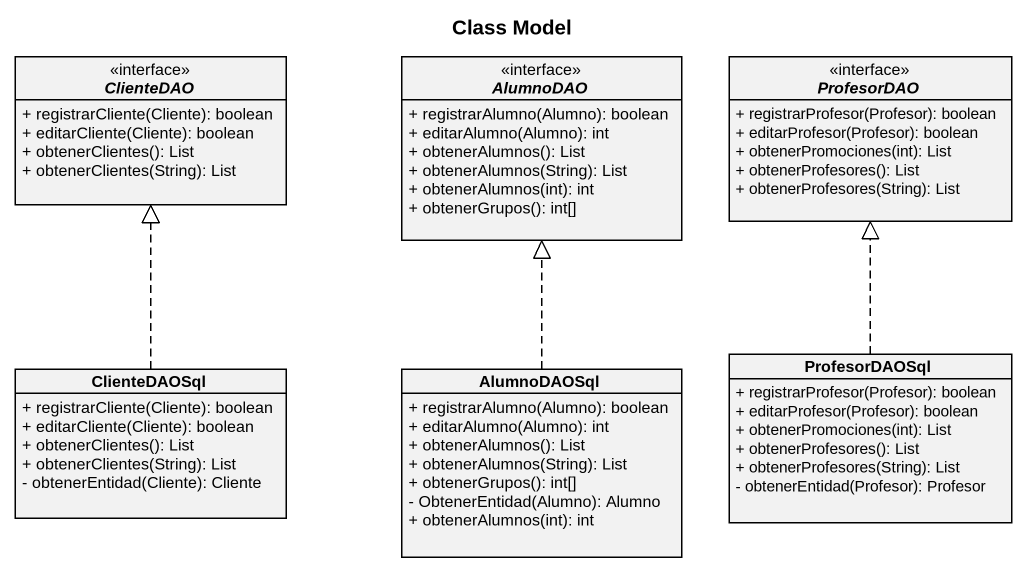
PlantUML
@startuml
title Class Model
hide circle
hide empty members
skinparam classAttributeIconSize 0
interface ClienteDAO {
  + registrarCliente(Cliente): boolean
  + editarCliente(Cliente): boolean
  + obtenerClientes(): List
  + obtenerClientes(String): List
}
interface AlumnoDAO {
  + registrarAlumno(Alumno): boolean
  + editarAlumno(Alumno): int
  + obtenerAlumnos(): List
  + obtenerAlumnos(String): List
  + obtenerAlumnos(int): int
  + obtenerGrupos(): int[]
}
interface ProfesorDAO {
  + registrarProfesor(Profesor): boolean
  + editarProfesor(Profesor): boolean
  + obtenerPromociones(int): List
  + obtenerProfesores(): List
  + obtenerProfesores(String): List
}
class ProfesorDAOSql {
  + registrarProfesor(Profesor): boolean
  + editarProfesor(Profesor): boolean
  + obtenerPromociones(int): List
  + obtenerProfesores(): List
  + obtenerProfesores(String): List
  - obtenerEntidad(Profesor): Profesor
}
class ClienteDAOSql {
  + registrarCliente(Cliente): boolean
  + editarCliente(Cliente): boolean
  + obtenerClientes(): List
  + obtenerClientes(String): List
  - obtenerEntidad(Cliente): Cliente
}
class AlumnoDAOSql {
  + registrarAlumno(Alumno): boolean
  + editarAlumno(Alumno): int
  + obtenerAlumnos(): List
  + obtenerAlumnos(String): List
  + obtenerGrupos(): int[]
  - ObtenerEntidad(Alumno): Alumno
  + obtenerAlumnos(int): int
}
ProfesorDAOSql .up.|> ProfesorDAO
ClienteDAOSql .up.|> ClienteDAO
AlumnoDAOSql .up.|> AlumnoDAO
@enduml
